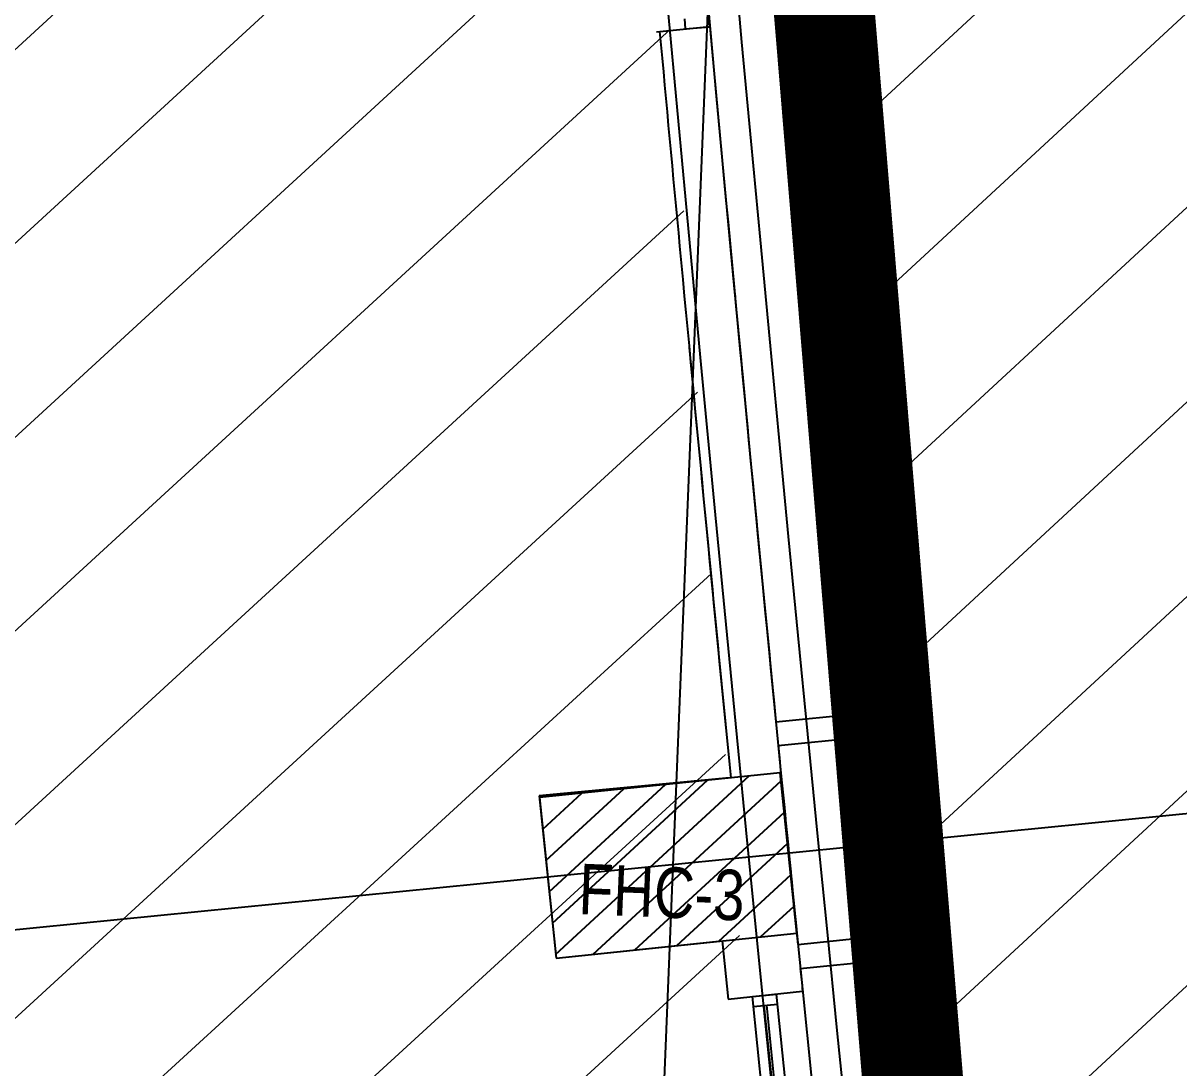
# Model space of a CAD drawing. Extents: x -678889171 to 586587, y -792238163 to 335485.
# Drawn here: x -678766118 to -678760389, y -792106578 to -792101400 of the extents above; entities that cross this region are included whole.
import ezdxf
from ezdxf.enums import TextEntityAlignment as Align

# ---------------------------------------------------------------- set-up
doc = ezdxf.new("R2010")
doc.units = 0
doc.header["$MEASUREMENT"] = 0
for name, color, linetype in [('A-FLOR-PATT', 252, 'Continuous'), ('A-SITE-PATT', 252, 'Continuous'), ('A-WALL', 252, 'Continuous')]:
    doc.layers.add(name, color=color, linetype=linetype)
for name, color, linetype, lineweight in [('BASEMENT3 LAYOUT$0$A-TABL-TEXT', 252, 'Continuous', 30), ('BASEMENT3 LAYOUT$0$HATCH7', 252, 'Continuous', 15), ('BASEMENT3 LAYOUT$0$TEXT6', 252, 'Continuous', 0)]:
    doc.layers.add(name, color=color, linetype=linetype, lineweight=lineweight)
doc.styles.add('Ground floor Towers$0$$Bas01-Rname$0$EN-SC', font='swissc.ttf')
doc.styles.add('Ground floor Towers$0$$Bas01-Rname$0$EN-SCL', font='swisscl.ttf')
doc.styles.add('Ground floor Towers$0$04-Ground Floor$0$V2-lower ground$0$LEVEL  FOR LICENSE LOWER GR$0$$LG- LEVEL$0$AR-SR', font='sarb.shx')
doc.styles.add('MtXpl_Arial_Unicode_', font='ARIALUNI.ttf')

# ---------------------------------------------------------------- blocks, each defined once
blk = doc.blocks.new('A$C61C61320')
at = {"layer": 'BASEMENT3 LAYOUT$0$HATCH7'}
h = blk.add_hatch(dxfattribs=at)
h.set_pattern_fill('JIS_WOOD', color=256, scale=1000, style=0)
h.set_pattern_definition([(45, (-95575.72641586163, -175160.5677797335), (-499.9999991609842, 499.9999991609843), [])])
edge = h.paths.add_edge_path()
edge.add_line((-93671.42387769371, -154054.9431899884), (-93352.28011348587, -174711.9075518902))
edge.add_line((-93352.28011348587, -174711.9075518902), (-49398.28305342048, -174321.9428492732))
edge.add_arc((-49194.7644366367, -173977.2776182104), 400.2673467584944, 239.4389137010584, 436.7722825904112)
edge.add_line((-49103.17453308101, -173587.6300358392), (-49353.17453308101, -169321.0603725039))
edge.add_arc((765187.6152318742, -69570.4512780355), 820625.9088071947, 178.5717505264322, 186.9818142228341, ccw=False)
edge.add_line((-55183.34322072996, -49116.28952082794), (-86992.42594180122, -47875.38068783496))
edge.add_line((-86992.42594180116, -47875.38068783496), (-86999.8191618316, -136404.81269691))
edge.add_line((-86999.81916183163, -136404.81269691), (-87007.19406194473, -152784.6622732603))
edge.add_line((-87007.19406194473, -152784.6622732603), (-93671.42387769371, -154054.9431899884))
at = {"layer": 'BASEMENT3 LAYOUT$0$TEXT6'}
h = blk.add_hatch(dxfattribs=at)
h.set_pattern_fill('JIS_WOOD', color=256, scale=1000, style=0)
h.set_pattern_definition([(45, (-843775.3736575155, -469599.9160835323), (-499.9999991609842, 499.9999991609843), [])])
h.paths.add_polyline_path([(-48073.17453308101, -174366.9252005816), (-52827.70401773683, -137283.3745918828), (-21470.42890679266, -134427.2130430685), (-18376.25980977295, -161775.8762387046), (-18368.17453308101, -175467.8413407506), (-18518.17453308101, -176466.9552695606), (-18518.17453308101, -178386.9252005816), (-18368.17453308101, -183011.1167942794), (-18362.29752682254, -198446.5368052525), (-18168.17453308101, -202281.2411916029), (-18360.0892563893, -208926.9252005816), (-21225.79736915685, -208049.6763489796), (-45692.61271465314, -203035.1575495943), (-55544.17996463575, -201566.2036034855), (-64372.75623362488, -200382.3687026045), (-73244.07786642597, -199325.5838570178), (-82129.48166527948, -198394.9150768394), (-90383.39706973708, -197394.4851778569), (-93352.28011348587, -194591.9241360954), (-93352.28011348587, -177285.8004086108), (-93172.93907456682, -174906.1366184817), (-50378.17453308101, -174866.9252005816)])
at = {"layer": 'BASEMENT3 LAYOUT$0$A-TABL-TEXT', "const_width": 500}
blk.add_lwpolyline([(-93352.28011348587, -174516.9252005816), (-47927.38834524783, -174323.9099120742, -0.04910831258971037), (-55178.17453308101, -49001.92520058164), (-88972.05165299936, -47526.12244615683)], format="xyb", dxfattribs=at)
blk = doc.blocks.new('2')
at = {"layer": 'BASEMENT3 LAYOUT$0$A-TABL-TEXT', "const_width": 500}
blk.add_lwpolyline([(24568.57618810749, 57680.4355040497), (69993.46795634553, 57873.45079255712, -0.04910831258971037), (62742.68176851235, 183195.4355040497), (28948.804648594, 184671.2382584745)], format="xyb", dxfattribs=at)
blk = doc.blocks.new('GR')
at = {"layer": 'A-FLOR-PATT'}
for p, q in [((37905, 89920), (37905, 60090)), ((37791.2883597438, 84343.47838481364), (37797.86708544294, 84293.91307064967)), ((37911.56085887708, 84349.35426365875), (37916.82383943639, 84309.70201232757)), ((37656.34899894953, 84274.1074145059), (37918.95115539979, 84310.04590284573)), ((37797.86708544294, 84293.91307064967), (37916.82383943639, 84309.70201232757)), ((-7945, 73725), (46290, 81330)), ((38385.23968814172, 80881.39708822299), (38781.36224560856, 80936.95814327424)), ((38385.95729251695, 80881.49774105239), (38782.07994730293, 80937.05880975384)), ((38402.31078093046, 80763.99613190202), (38798.49131365702, 80819.20524349155)), ((38418.23305460674, 80629.82250764617), (37230.50312987008, 80458.65701496485)), ((37342.06400743773, 79684.52789188939), (38265.28688684606, 80607.78121221921)), ((38532.34338303321, 79838.00255781785), (38418.23305460674, 80629.82250764617)), ((38168.00677125868, 80593.76203280331), (37229.27972963227, 80467.14627906795)), ((38168.00677125868, 80593.76203280331), (37229.27972963227, 80467.14627906795)), ((37297.53012657084, 79993.55176203354), (37852.21254070511, 80548.25246540675)), ((37319.79706700426, 79839.0398269615), (38058.74971377559, 80578.01683881303)), ((37527.50318079803, 79693.1935699326), (38424.0107444301, 80589.73069361673)), ((37275.26318613731, 80148.06369710565), (37645.6753676346, 80518.4880920006)), ((37229.27972963228, 80467.14627906795), (37344.61345829642, 79666.83706513606)), ((37229.27972963228, 80467.14627906795), (37344.61345829642, 79666.83706513606)), ((37230.50312987008, 80458.65701496485), (37344.61345829643, 79666.83706513606)), ((37230.72930527039, 80457.08756724978), (37232.60102149361, 80458.95934518808)), ((37252.99624570389, 80302.57563217776), (37439.13819456412, 80488.72371859435)), ((37734.04035386856, 79722.95794333899), (38446.27768486357, 80435.21875854474)), ((37940.57752693919, 79752.72231674532), (38468.54462529713, 80280.70682347272)), ((38147.11470000976, 79782.48669015162), (38490.81156573055, 80126.19488840061)), ((38353.65187308038, 79812.25106355795), (38513.07850616408, 79971.68295332856)), ((37344.61345829643, 79666.83706513606), (38532.34338303321, 79838.00255781785)), ((38539.77157215797, 79783.27259993521), (38840.06704545882, 79825.39272919628)), ((37344.61345829642, 79666.83706513606), (38164.82020927221, 79785.03825692872)), ((37344.61345829642, 79666.83706513606), (38164.82020927221, 79785.03825692872)), ((38164.82020927221, 79785.03825692872), (38206.1094093165, 79498.52946539134)), ((38164.82020927221, 79785.03825692872), (38206.1094093165, 79498.52946539134)), ((38556.58250793186, 79664.45587897174), (38952.70511042816, 79720.01694033899)), ((38206.10940931651, 79498.52946539133), (38572.43113585387, 79552.32328929887)), ((38206.10940931651, 79498.52946539133), (38572.43113585387, 79552.32328929887)), ((38325.10231194612, 79515.8423091845), (38443.87735213425, 79532.94464318575)), ((38871.43570216553, 76563.56863848057), (38443.87735213426, 79532.94464318575)), ((38752.66066197738, 76546.46630447936), (38325.10231194612, 79515.8423091845)), ((38332.22828444668, 79466.35270910586), (38451.00332463482, 79483.45504310711)), ((38520.94343763839, 78533.72805797153), (38385.54996012851, 79474.03045946128)), ((38532.82094165719, 78535.4382913717), (38397.42746414734, 79475.74069286142))]:
    blk.add_line(p, q, dxfattribs=at)
for centre, radius, start, end in [((632160.654919429, 163506.251165366), 605195.8226879981, 171.0737824436527, 190.1263033448895), ((632160.6549194276, 163506.2511653661), 599695.8226879967, 171.0616030214717, 190.2201678661017), ((632160.6549194327, 163506.2511653659), 599145.8226880017, 171.0631954506245, 190.2296506374575), ((632160.654919429, 163506.251165366), 599345.8226879981, 177.29999390148, 189.341260597947), ((632160.654919429, 163506.251165366), 599495.8226879981, 183.8845870410494, 189.3243741414251), ((632160.6548301727, 163506.2511533983), 599745.8225979429, 187.5913148675915, 187.6934306797646), ((632160.6549194291, 163506.251165366), 599495.8226879981, 187.5912308373427, 187.9219346790467), ((632160.6549194291, 163506.251165366), 599745.8226879981, 187.693430679756, 187.9462884346729), ((632160.6549194291, 163506.251165366), 599495.8226879981, 187.7179573859275, 187.9219346790468), ((632160.6549194291, 163506.251165366), 599745.8226879981, 187.7417470682409, 187.9462884347709), ((632160.6549194291, 163506.251165366), 599095.8226879981, 187.9218930068154, 187.9332729345548), ((719489.8097584068, 175727.0172192425), 687675.9095950858, 187.9374938459621, 188.0200045081232), ((632160.6549194291, 163506.251165366), 599495.8226879981, 187.9332729345549, 187.9365621602719), ((632160.6549194291, 163506.251165366), 599495.8226879981, 187.9480309564582, 188.0206666508166), ((627151.0208619273, 162800.1778270447), 594133.4810818839, 188.0096672435582, 188.0279876601497), ((618591.2757842765, 161591.4679433345), 585392.0114779136, 188.0092622685575, 188.039599263178), ((632160.6549194291, 163506.251165366), 599495.8226879981, 188.0393889228448, 188.050212315383)]:
    blk.add_arc(centre, radius, start, end, dxfattribs=at)
at = {"layer": 'A-FLOR-PATT', "style": 'MtXpl_Arial_Unicode_', "width": 0.8}
blk.add_text('FHC-3', height=250, dxfattribs=at).set_placement((37444.20416526626, 79889.3297955195))
at = {"layer": 'A-FLOR-PATT', "style": 'Ground floor Towers$0$04-Ground Floor$0$V2-lower ground$0$LEVEL  FOR LICENSE LOWER GR$0$$LG- LEVEL$0$AR-SR', "flags": 12}
for tag, p in [('L', (30296.07288644527, 72859.53473235783)), ('P', (30237.50458115668, 72203.99769414036))]:
    blk.add_attdef(tag, text='', height=500, dxfattribs=at).set_placement(p, align=Align.RIGHT)
at = {"layer": 'A-FLOR-PATT'}
for tag, p, height, style in [('N', (85492.25876324323, 56633.4995742733), 250, 'Ground floor Towers$0$$Bas01-Rname$0$EN-SC'), ('N', (89389.48149106537, 56633.4995742733), 250, 'Ground floor Towers$0$$Bas01-Rname$0$EN-SC'), ('N', (94597.61363499537, 56633.4995742733), 250, 'Ground floor Towers$0$$Bas01-Rname$0$EN-SC'), ('AN', (85922.66280553787, 56313.08159666645), 200, 'Ground floor Towers$0$$Bas01-Rname$0$EN-SCL'), ('AN', (89819.88553336001, 56313.08159666645), 200, 'Ground floor Towers$0$$Bas01-Rname$0$EN-SCL'), ('AN', (95028.01767729002, 56313.08159666645), 200, 'Ground floor Towers$0$$Bas01-Rname$0$EN-SCL'), ('SN', (85299.47460008037, 56025.08594095582), 200, 'Ground floor Towers$0$$Bas01-Rname$0$EN-SCL'), ('F', (85927.04975899268, 56008.67972904726), 200, 'Ground floor Towers$0$$Bas01-Rname$0$EN-SCL'), ('SN', (89196.69732790251, 56025.08594095582), 200, 'Ground floor Towers$0$$Bas01-Rname$0$EN-SCL'), ('F', (89824.27248681482, 56008.67972904726), 200, 'Ground floor Towers$0$$Bas01-Rname$0$EN-SCL'), ('SN', (94404.82947183252, 56025.08594095582), 200, 'Ground floor Towers$0$$Bas01-Rname$0$EN-SCL'), ('F', (95032.40463074483, 56008.67972904726), 200, 'Ground floor Towers$0$$Bas01-Rname$0$EN-SCL')]:
    blk.add_attdef(tag, p, '', height=height, dxfattribs=dict(at, style=style))
at = {"layer": 'A-FLOR-PATT', "style": 'Ground floor Towers$0$$Bas01-Rname$0$EN-SCL', "width": 0.8}
for p in [(85305.16036184286, 56295.1433535593), (89202.383089665, 56295.1433535593), (94410.51523359501, 56295.1433535593)]:
    blk.add_attdef('FN', p, '', height=250, dxfattribs=at)

msp = doc.modelspace()

# ---------------------------------------------------------------- block references
at = {"layer": 'A-SITE-PATT', "rotation": 357.6731745000001}
for name, p in [('A$C61C61320', (-678706236.4347705, -791940527.995869, -212772)), ('2', (-678833487.1858103, -792167746.3685482, -212772))]:
    msp.add_blockref(name, p, dxfattribs=at)

# ---------------------------------------------------------------- next in the draw order: block references
at = {"layer": 'A-WALL', "rotation": 357.6731745000001}
msp.add_blockref('GR', (-678804025.0995113, -792184118.4910543, -212772), dxfattribs=at)

doc.saveas('drawing.dxf')
